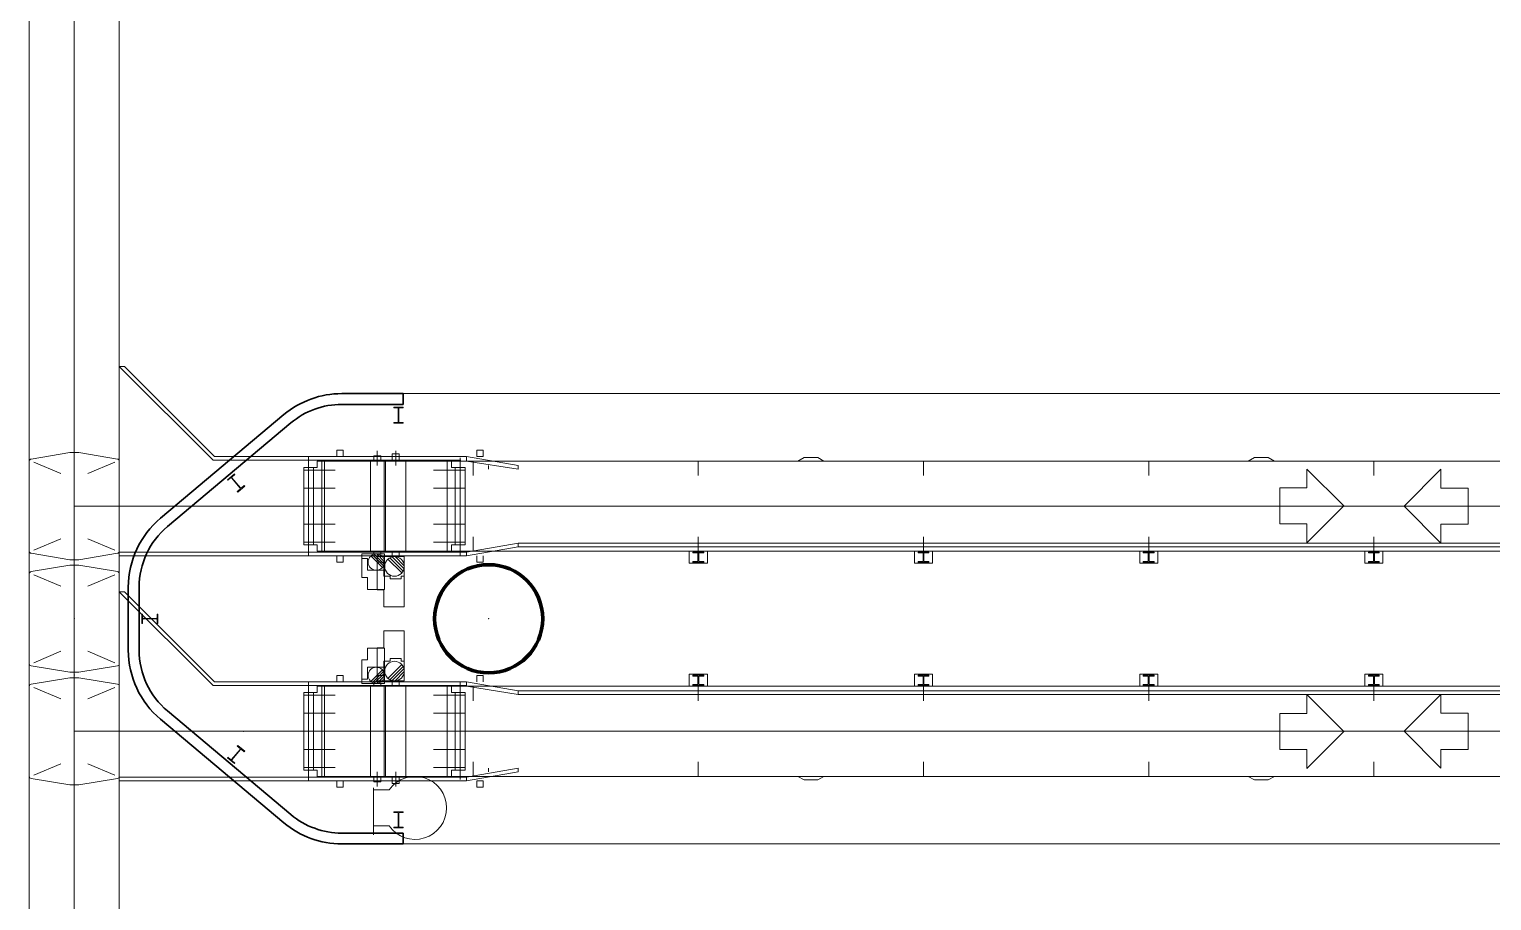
# Model space of a CAD drawing. Header units: metres. Extents: x 1807 to 3745, y 842 to 1968.
# Drawn here: x 3444.9 to 3461.14, y 1472.87 to 1482.55 of the extents above; entities that cross this region are included whole.
import ezdxf

# ---------------------------------------------------------------- set-up
doc = ezdxf.new("R2010")
doc.units = ezdxf.units.M
doc.header["$MEASUREMENT"] = 0
doc.layers.add('Level 1', color=7, linetype='Continuous', lineweight=0)

msp = doc.modelspace()

# ---------------------------------------------------------------- linework, layer by layer
at = {"layer": 'Level 1', "color": 7, "linetype": 'Continuous', "lineweight": 0}
for p, q in [((3444.9, 1578.518), (3444.9, 1447.459)), ((3445.9, 1578.518), (3445.9, 1447.459)), ((3446.94, 1477.76), (3445.9, 1478.8)), ((3445.957, 1478.8), (3445.9, 1478.8)), ((3446.957, 1477.8), (3445.957, 1478.8)), ((3473.73, 1478.5), (3448.37, 1478.5)), ((3447.727, 1478.266), (3446.357, 1477.116)), ((3445.35, 1477.845), (3444.921, 1477.773)), ((3445.45, 1477.845), (3445.35, 1477.845)), ((3445.399, 1477.874), (3445.401, 1477.876)), ((3445.401, 1477.874), (3445.399, 1477.876)), ((3445.45, 1477.845), (3445.879, 1477.773)), ((3448.315, 1477.8), (3448.315, 1477.87)), ((3448.315, 1477.87), (3448.385, 1477.87)), ((3448.385, 1477.8), (3448.385, 1477.87)), ((3449.868, 1477.8), (3449.868, 1477.87)), ((3449.868, 1477.87), (3449.938, 1477.87)), ((3449.938, 1477.8), (3449.938, 1477.87)), ((3444.9, 1476.751), (3444.9, 1477.749)), ((3444.95, 1477.738), (3445.25, 1477.611)), ((3445.85, 1477.738), (3445.55, 1477.611)), ((3445.9, 1476.751), (3445.9, 1477.749)), ((3445.9, 1476.751), (3445.9, 1477.749)), ((3447.28, 1477.76), (3446.94, 1477.76)), ((3447.28, 1477.8), (3446.957, 1477.8)), ((3448, 1477.8), (3447.28, 1477.8)), ((3448, 1477.76), (3447.28, 1477.76)), ((3447.947, 1477.68), (3447.947, 1476.82)), ((3447.947, 1477.68), (3448.097, 1477.68)), ((3448, 1477.8), (3449.754, 1477.8)), ((3448, 1476.7), (3448, 1477.8)), ((3448, 1477.76), (3449.69, 1477.76)), ((3448.097, 1477.75), (3448.147, 1477.75)), ((3448.097, 1477.68), (3448.097, 1477.75)), ((3473.953, 1477.75), (3448.147, 1477.75)), ((3448.689, 1477.76), (3448.839, 1477.76)), ((3448.724, 1477.81), (3448.804, 1477.81)), ((3448.724, 1477.81), (3448.724, 1477.76)), ((3448.804, 1477.81), (3448.804, 1477.76)), ((3448.868, 1477.76), (3449.068, 1477.76)), ((3448.928, 1477.83), (3448.928, 1477.76)), ((3448.928, 1477.83), (3449.008, 1477.83)), ((3449.008, 1477.83), (3449.008, 1477.76)), ((3449.589, 1477.75), (3449.539, 1477.75)), ((3449.589, 1477.68), (3449.589, 1477.75)), ((3449.739, 1477.68), (3449.589, 1477.68)), ((3449.739, 1476.82), (3449.739, 1477.68)), ((3449.754, 1477.8), (3450.328, 1477.7)), ((3449.754, 1477.8), (3449.754, 1477.75)), ((3450.328, 1477.66), (3449.754, 1477.75)), ((3449.828, 1477.75), (3449.828, 1477.59)), ((3449.868, 1477.8), (3449.938, 1477.8)), ((3449.998, 1477.7), (3449.998, 1477.66)), ((3450.328, 1477.7), (3450.328, 1477.66)), ((3452.328, 1477.75), (3452.328, 1477.59)), ((3453.434, 1477.75), (3453.503, 1477.79)), ((3453.653, 1477.79), (3453.503, 1477.79)), ((3453.653, 1477.79), (3453.723, 1477.75)), ((3454.828, 1477.75), (3454.828, 1477.59)), ((3457.328, 1477.75), (3457.328, 1477.59)), ((3458.434, 1477.75), (3458.503, 1477.79)), ((3458.653, 1477.79), (3458.503, 1477.79)), ((3458.653, 1477.79), (3458.723, 1477.75)), ((3459.828, 1477.75), (3459.828, 1477.59)), ((3447.947, 1477.65), (3448.297, 1477.65)), ((3449.739, 1477.65), (3449.389, 1477.65)), ((3459.084, 1477.662), (3459.494, 1477.252)), ((3459.084, 1477.452), (3459.084, 1477.662)), ((3447.947, 1477.45), (3448.297, 1477.45)), ((3449.739, 1477.45), (3449.389, 1477.45)), ((3458.784, 1477.052), (3458.784, 1477.452)), ((3458.784, 1477.452), (3459.084, 1477.452)), ((3445.399, 1477.251), (3445.401, 1477.249)), ((3445.399, 1477.249), (3445.401, 1477.251)), ((3445.399, 1477.249), (3445.401, 1477.251)), ((3445.401, 1477.249), (3445.399, 1477.251)), ((3447.279, 1477.251), (3447.281, 1477.249)), ((3447.279, 1477.249), (3447.281, 1477.251)), ((3447.947, 1477.25), (3448.297, 1477.25)), ((3449.739, 1477.25), (3449.389, 1477.25)), ((3459.084, 1476.842), (3459.494, 1477.252)), ((3447.947, 1477.05), (3448.297, 1477.05)), ((3449.739, 1477.05), (3449.389, 1477.05)), ((3458.784, 1477.052), (3459.084, 1477.052)), ((3459.084, 1476.842), (3459.084, 1477.052)), ((3444.95, 1476.762), (3445.25, 1476.889)), ((3445.85, 1476.762), (3445.55, 1476.889)), ((3449.828, 1476.91), (3449.828, 1476.75)), ((3452.328, 1476.91), (3452.328, 1476.75)), ((3454.828, 1476.91), (3454.828, 1476.75)), ((3457.328, 1476.91), (3457.328, 1476.75)), ((3459.828, 1476.91), (3459.828, 1476.75)), ((3445.35, 1476.655), (3444.921, 1476.727)), ((3445.45, 1476.655), (3445.879, 1476.727)), ((3447.28, 1476.74), (3445.9, 1476.74)), ((3448, 1476.74), (3447.28, 1476.74)), ((3447.947, 1476.85), (3448.297, 1476.85)), ((3447.947, 1476.82), (3448.097, 1476.82)), ((3448, 1476.74), (3449.754, 1476.74)), ((3448.097, 1476.82), (3448.097, 1476.75)), ((3448.097, 1476.75), (3448.147, 1476.75)), ((3473.953, 1476.75), (3448.147, 1476.75)), ((3448.844, 1476.72), (3448.594, 1476.72)), ((3448.594, 1476.72), (3448.594, 1476.67)), ((3448.689, 1476.74), (3448.839, 1476.74)), ((3448.833, 1476.586), (3448.709, 1476.709)), ((3448.724, 1476.74), (3448.724, 1476.72)), ((3448.841, 1476.607), (3448.73, 1476.717)), ((3448.844, 1476.633), (3448.757, 1476.72)), ((3448.804, 1476.74), (3448.804, 1476.72)), ((3448.844, 1476.72), (3448.844, 1476.538)), ((3448.868, 1476.74), (3449.068, 1476.74)), ((3448.928, 1476.74), (3448.928, 1476.69)), ((3449.008, 1476.74), (3449.008, 1476.69)), ((3449.739, 1476.85), (3449.389, 1476.85)), ((3449.589, 1476.75), (3449.539, 1476.75)), ((3449.739, 1476.82), (3449.589, 1476.82)), ((3449.589, 1476.82), (3449.589, 1476.75)), ((3449.754, 1476.74), (3450.328, 1476.84)), ((3450.328, 1476.8), (3449.754, 1476.7)), ((3449.754, 1476.74), (3449.754, 1476.7)), ((3469.918, 1476.84), (3450.328, 1476.84)), ((3450.328, 1476.84), (3450.328, 1476.8)), ((3469.328, 1476.8), (3450.328, 1476.8)), ((3452.228, 1476.616), (3452.228, 1476.75)), ((3452.228, 1476.75), (3452.428, 1476.75)), ((3452.268, 1476.74), (3452.388, 1476.74)), ((3452.268, 1476.74), (3452.268, 1476.73)), ((3452.268, 1476.73), (3452.323, 1476.73)), ((3452.288, 1476.75), (3452.288, 1476.74)), ((3452.323, 1476.73), (3452.323, 1476.636)), ((3452.333, 1476.73), (3452.388, 1476.73)), ((3452.333, 1476.73), (3452.333, 1476.636)), ((3452.368, 1476.75), (3452.368, 1476.74)), ((3452.388, 1476.74), (3452.388, 1476.73)), ((3452.428, 1476.616), (3452.428, 1476.75)), ((3454.728, 1476.616), (3454.728, 1476.75)), ((3454.728, 1476.75), (3454.928, 1476.75)), ((3454.768, 1476.74), (3454.888, 1476.74)), ((3454.768, 1476.74), (3454.768, 1476.73)), ((3454.768, 1476.73), (3454.823, 1476.73)), ((3454.788, 1476.75), (3454.788, 1476.74)), ((3454.823, 1476.73), (3454.823, 1476.636)), ((3454.833, 1476.73), (3454.888, 1476.73)), ((3454.833, 1476.73), (3454.833, 1476.636)), ((3454.868, 1476.75), (3454.868, 1476.74)), ((3454.888, 1476.74), (3454.888, 1476.73)), ((3454.928, 1476.616), (3454.928, 1476.75)), ((3457.228, 1476.616), (3457.228, 1476.75)), ((3457.228, 1476.75), (3457.428, 1476.75)), ((3457.268, 1476.74), (3457.388, 1476.74)), ((3457.268, 1476.74), (3457.268, 1476.73)), ((3457.268, 1476.73), (3457.323, 1476.73)), ((3457.288, 1476.75), (3457.288, 1476.74)), ((3457.323, 1476.73), (3457.323, 1476.636)), ((3457.333, 1476.73), (3457.388, 1476.73)), ((3457.333, 1476.73), (3457.333, 1476.636)), ((3457.368, 1476.75), (3457.368, 1476.74)), ((3457.388, 1476.74), (3457.388, 1476.73)), ((3457.428, 1476.616), (3457.428, 1476.75)), ((3459.728, 1476.616), (3459.728, 1476.75)), ((3459.728, 1476.75), (3459.928, 1476.75)), ((3459.768, 1476.74), (3459.888, 1476.74)), ((3459.768, 1476.74), (3459.768, 1476.73)), ((3459.768, 1476.73), (3459.823, 1476.73)), ((3459.788, 1476.75), (3459.788, 1476.74)), ((3459.823, 1476.73), (3459.823, 1476.636)), ((3459.833, 1476.73), (3459.888, 1476.73)), ((3459.833, 1476.73), (3459.833, 1476.636)), ((3459.868, 1476.75), (3459.868, 1476.74)), ((3459.888, 1476.74), (3459.888, 1476.73)), ((3459.928, 1476.616), (3459.928, 1476.75)), ((3445.35, 1476.595), (3444.921, 1476.523)), ((3445.45, 1476.655), (3445.35, 1476.655)), ((3445.45, 1476.595), (3445.35, 1476.595)), ((3445.399, 1476.624), (3445.401, 1476.626)), ((3445.401, 1476.624), (3445.399, 1476.626)), ((3445.45, 1476.595), (3445.879, 1476.523)), ((3447.28, 1476.7), (3445.9, 1476.7)), ((3448, 1476.7), (3447.28, 1476.7)), ((3448, 1476.7), (3449.754, 1476.7)), ((3448.315, 1476.7), (3448.315, 1476.63)), ((3448.315, 1476.63), (3448.385, 1476.63)), ((3448.385, 1476.7), (3448.385, 1476.63)), ((3448.654, 1476.67), (3448.594, 1476.67)), ((3448.654, 1476.67), (3448.654, 1476.538)), ((3448.821, 1476.568), (3448.692, 1476.697)), ((3449.064, 1476.69), (3448.764, 1476.69)), ((3448.764, 1476.69), (3448.764, 1476.63)), ((3448.836, 1476.63), (3448.764, 1476.63)), ((3448.836, 1476.63), (3448.836, 1476.472)), ((3449.037, 1476.508), (3448.882, 1476.662)), ((3449.051, 1476.529), (3448.903, 1476.677)), ((3449.061, 1476.554), (3448.928, 1476.687)), ((3449.064, 1476.587), (3448.961, 1476.69)), ((3449.064, 1476.69), (3449.064, 1476.472)), ((3449.868, 1476.7), (3449.868, 1476.63)), ((3449.868, 1476.63), (3449.938, 1476.63)), ((3449.938, 1476.7), (3449.938, 1476.63)), ((3452.228, 1476.616), (3452.428, 1476.616)), ((3452.268, 1476.636), (3452.268, 1476.626)), ((3452.268, 1476.636), (3452.323, 1476.636)), ((3452.268, 1476.626), (3452.388, 1476.626)), ((3452.333, 1476.636), (3452.388, 1476.636)), ((3452.388, 1476.636), (3452.388, 1476.626)), ((3454.728, 1476.616), (3454.928, 1476.616)), ((3454.768, 1476.636), (3454.768, 1476.626)), ((3454.768, 1476.636), (3454.823, 1476.636)), ((3454.768, 1476.626), (3454.888, 1476.626)), ((3454.833, 1476.636), (3454.888, 1476.636)), ((3454.888, 1476.636), (3454.888, 1476.626)), ((3457.228, 1476.616), (3457.428, 1476.616)), ((3457.268, 1476.636), (3457.268, 1476.626)), ((3457.268, 1476.636), (3457.323, 1476.636)), ((3457.268, 1476.626), (3457.388, 1476.626)), ((3457.333, 1476.636), (3457.388, 1476.636)), ((3457.388, 1476.636), (3457.388, 1476.626)), ((3459.728, 1476.616), (3459.928, 1476.616)), ((3459.768, 1476.636), (3459.768, 1476.626)), ((3459.768, 1476.636), (3459.823, 1476.636)), ((3459.768, 1476.626), (3459.888, 1476.626)), ((3459.833, 1476.636), (3459.888, 1476.636)), ((3459.888, 1476.636), (3459.888, 1476.626)), ((3444.9, 1475.501), (3444.9, 1476.499)), ((3444.95, 1476.488), (3445.25, 1476.361)), ((3445.85, 1476.488), (3445.55, 1476.361)), ((3445.9, 1475.501), (3445.9, 1476.499)), ((3445.9, 1475.501), (3445.9, 1476.499)), ((3448.844, 1476.538), (3448.654, 1476.538)), ((3448.908, 1476.472), (3448.836, 1476.472)), ((3448.908, 1476.472), (3448.908, 1476.442)), ((3449.028, 1476.442), (3448.908, 1476.442)), ((3449.064, 1476.472), (3449.028, 1476.472)), ((3449.028, 1476.472), (3449.028, 1476.442)), ((3446.94, 1475.26), (3445.9, 1476.3)), ((3445.957, 1476.3), (3445.9, 1476.3)), ((3446.957, 1475.3), (3445.957, 1476.3)), ((3446, 1476.35), (3446, 1475.65)), ((3445.399, 1475.999), (3445.401, 1476.001)), ((3445.401, 1475.999), (3445.399, 1476.001)), ((3449.999, 1476.001), (3450.001, 1475.999)), ((3449.999, 1475.999), (3450.001, 1476.001)), ((3444.95, 1475.512), (3445.25, 1475.639)), ((3445.85, 1475.512), (3445.55, 1475.639)), ((3445.35, 1475.405), (3444.921, 1475.477)), ((3445.45, 1475.405), (3445.879, 1475.477)), ((3448.844, 1475.462), (3448.654, 1475.462)), ((3448.654, 1475.33), (3448.654, 1475.462)), ((3448.821, 1475.432), (3448.692, 1475.303)), ((3448.833, 1475.414), (3448.709, 1475.291)), ((3448.836, 1475.37), (3448.836, 1475.528)), ((3448.908, 1475.528), (3448.836, 1475.528)), ((3448.844, 1475.28), (3448.844, 1475.462)), ((3449.037, 1475.492), (3448.882, 1475.337)), ((3449.051, 1475.471), (3448.903, 1475.323)), ((3449.028, 1475.558), (3448.908, 1475.558)), ((3448.908, 1475.528), (3448.908, 1475.558)), ((3449.061, 1475.446), (3448.928, 1475.313)), ((3449.064, 1475.413), (3448.961, 1475.31)), ((3449.028, 1475.528), (3449.028, 1475.558)), ((3449.064, 1475.528), (3449.028, 1475.528)), ((3449.064, 1475.31), (3449.064, 1475.528)), ((3444.9, 1474.251), (3444.9, 1475.249)), ((3445.35, 1475.345), (3444.921, 1475.273)), ((3445.45, 1475.405), (3445.35, 1475.405)), ((3445.45, 1475.345), (3445.35, 1475.345)), ((3445.399, 1475.374), (3445.401, 1475.376)), ((3445.401, 1475.374), (3445.399, 1475.376)), ((3445.45, 1475.345), (3445.879, 1475.273)), ((3445.9, 1474.251), (3445.9, 1475.249)), ((3445.9, 1474.251), (3445.9, 1475.249)), ((3447.28, 1475.26), (3446.94, 1475.26)), ((3447.28, 1475.3), (3446.957, 1475.3)), ((3448, 1475.3), (3447.28, 1475.3)), ((3448, 1475.26), (3447.28, 1475.26)), ((3448, 1475.3), (3449.754, 1475.3)), ((3448, 1474.2), (3448, 1475.3)), ((3448, 1475.26), (3449.754, 1475.26)), ((3448.097, 1475.25), (3448.147, 1475.25)), ((3448.097, 1475.18), (3448.097, 1475.25)), ((3448.147, 1475.25), (3449.562, 1475.25)), ((3448.315, 1475.3), (3448.315, 1475.37)), ((3448.315, 1475.37), (3448.385, 1475.37)), ((3448.385, 1475.3), (3448.385, 1475.37)), ((3448.654, 1475.33), (3448.594, 1475.33)), ((3448.594, 1475.28), (3448.594, 1475.33)), ((3448.844, 1475.28), (3448.594, 1475.28)), ((3448.689, 1475.26), (3448.839, 1475.26)), ((3448.724, 1475.26), (3448.724, 1475.28)), ((3448.841, 1475.393), (3448.73, 1475.283)), ((3448.844, 1475.366), (3448.757, 1475.28)), ((3448.836, 1475.37), (3448.764, 1475.37)), ((3448.764, 1475.31), (3448.764, 1475.37)), ((3449.064, 1475.31), (3448.764, 1475.31)), ((3448.804, 1475.26), (3448.804, 1475.28)), ((3448.868, 1475.26), (3449.068, 1475.26)), ((3448.928, 1475.26), (3448.928, 1475.31)), ((3449.008, 1475.26), (3449.008, 1475.31)), ((3449.589, 1475.25), (3449.539, 1475.25)), ((3473.953, 1475.25), (3449.589, 1475.25)), ((3449.589, 1475.18), (3449.589, 1475.25)), ((3449.754, 1475.3), (3450.328, 1475.2)), ((3449.754, 1475.3), (3449.754, 1475.25)), ((3450.328, 1475.16), (3449.754, 1475.25)), ((3449.828, 1475.09), (3449.828, 1475.25)), ((3449.868, 1475.3), (3449.868, 1475.37)), ((3449.868, 1475.37), (3449.938, 1475.37)), ((3449.938, 1475.3), (3449.938, 1475.37)), ((3452.228, 1475.384), (3452.228, 1475.25)), ((3452.228, 1475.384), (3452.428, 1475.384)), ((3452.228, 1475.25), (3452.428, 1475.25)), ((3452.268, 1475.374), (3452.388, 1475.374)), ((3452.268, 1475.364), (3452.268, 1475.374)), ((3452.268, 1475.364), (3452.323, 1475.364)), ((3452.268, 1475.27), (3452.323, 1475.27)), ((3452.268, 1475.26), (3452.268, 1475.27)), ((3452.268, 1475.26), (3452.388, 1475.26)), ((3452.288, 1475.25), (3452.288, 1475.26)), ((3452.323, 1475.27), (3452.323, 1475.364)), ((3452.328, 1475.09), (3452.328, 1475.25)), ((3452.333, 1475.364), (3452.388, 1475.364)), ((3452.333, 1475.27), (3452.333, 1475.364)), ((3452.333, 1475.27), (3452.388, 1475.27)), ((3452.368, 1475.25), (3452.368, 1475.26)), ((3452.388, 1475.364), (3452.388, 1475.374)), ((3452.388, 1475.26), (3452.388, 1475.27)), ((3452.428, 1475.384), (3452.428, 1475.25)), ((3454.728, 1475.384), (3454.728, 1475.25)), ((3454.728, 1475.384), (3454.928, 1475.384)), ((3454.728, 1475.25), (3454.928, 1475.25)), ((3454.768, 1475.374), (3454.888, 1475.374)), ((3454.768, 1475.364), (3454.768, 1475.374)), ((3454.768, 1475.364), (3454.823, 1475.364)), ((3454.768, 1475.27), (3454.823, 1475.27)), ((3454.768, 1475.26), (3454.768, 1475.27)), ((3454.768, 1475.26), (3454.888, 1475.26)), ((3454.788, 1475.25), (3454.788, 1475.26)), ((3454.823, 1475.27), (3454.823, 1475.364)), ((3454.828, 1475.09), (3454.828, 1475.25)), ((3454.833, 1475.364), (3454.888, 1475.364)), ((3454.833, 1475.27), (3454.833, 1475.364)), ((3454.833, 1475.27), (3454.888, 1475.27)), ((3454.868, 1475.25), (3454.868, 1475.26)), ((3454.888, 1475.364), (3454.888, 1475.374)), ((3454.888, 1475.26), (3454.888, 1475.27)), ((3454.928, 1475.384), (3454.928, 1475.25)), ((3457.228, 1475.384), (3457.228, 1475.25)), ((3457.228, 1475.384), (3457.428, 1475.384)), ((3457.228, 1475.25), (3457.428, 1475.25)), ((3457.268, 1475.374), (3457.388, 1475.374)), ((3457.268, 1475.364), (3457.268, 1475.374)), ((3457.268, 1475.364), (3457.323, 1475.364)), ((3457.268, 1475.27), (3457.323, 1475.27)), ((3457.268, 1475.26), (3457.268, 1475.27)), ((3457.268, 1475.26), (3457.388, 1475.26)), ((3457.288, 1475.25), (3457.288, 1475.26)), ((3457.323, 1475.27), (3457.323, 1475.364)), ((3457.328, 1475.09), (3457.328, 1475.25)), ((3457.333, 1475.364), (3457.388, 1475.364)), ((3457.333, 1475.27), (3457.333, 1475.364)), ((3457.333, 1475.27), (3457.388, 1475.27)), ((3457.368, 1475.25), (3457.368, 1475.26)), ((3457.388, 1475.364), (3457.388, 1475.374)), ((3457.388, 1475.26), (3457.388, 1475.27)), ((3457.428, 1475.384), (3457.428, 1475.25)), ((3459.728, 1475.384), (3459.728, 1475.25)), ((3459.728, 1475.384), (3459.928, 1475.384)), ((3459.728, 1475.25), (3459.928, 1475.25)), ((3459.768, 1475.374), (3459.888, 1475.374)), ((3459.768, 1475.364), (3459.768, 1475.374)), ((3459.768, 1475.364), (3459.823, 1475.364)), ((3459.768, 1475.27), (3459.823, 1475.27)), ((3459.768, 1475.26), (3459.768, 1475.27)), ((3459.768, 1475.26), (3459.888, 1475.26)), ((3459.788, 1475.25), (3459.788, 1475.26)), ((3459.823, 1475.27), (3459.823, 1475.364)), ((3459.828, 1475.09), (3459.828, 1475.25)), ((3459.833, 1475.364), (3459.888, 1475.364)), ((3459.833, 1475.27), (3459.833, 1475.364)), ((3459.833, 1475.27), (3459.888, 1475.27)), ((3459.868, 1475.25), (3459.868, 1475.26)), ((3459.888, 1475.364), (3459.888, 1475.374)), ((3459.888, 1475.26), (3459.888, 1475.27)), ((3459.928, 1475.384), (3459.928, 1475.25)), ((3444.95, 1475.238), (3445.25, 1475.111)), ((3445.85, 1475.238), (3445.55, 1475.111)), ((3447.947, 1474.32), (3447.947, 1475.18)), ((3447.947, 1475.18), (3448.097, 1475.18)), ((3447.947, 1475.15), (3448.297, 1475.15)), ((3449.739, 1475.15), (3449.389, 1475.15)), ((3449.739, 1475.18), (3449.589, 1475.18)), ((3449.739, 1475.18), (3449.739, 1474.32)), ((3469.328, 1475.2), (3450.328, 1475.2)), ((3450.328, 1475.2), (3450.328, 1475.16)), ((3469.918, 1475.16), (3450.328, 1475.16)), ((3459.084, 1475.158), (3459.494, 1474.748)), ((3459.084, 1475.158), (3459.084, 1474.948)), ((3447.947, 1474.95), (3448.297, 1474.95)), ((3449.739, 1474.95), (3449.389, 1474.95)), ((3458.784, 1474.948), (3458.784, 1474.548)), ((3458.784, 1474.948), (3459.084, 1474.948)), ((3446.357, 1474.884), (3447.727, 1473.734)), ((3445.399, 1474.751), (3445.401, 1474.749)), ((3445.399, 1474.749), (3445.401, 1474.751)), ((3445.399, 1474.749), (3445.401, 1474.751)), ((3445.401, 1474.749), (3445.399, 1474.751)), ((3447.279, 1474.751), (3447.281, 1474.749)), ((3447.279, 1474.749), (3447.281, 1474.751)), ((3447.947, 1474.75), (3448.297, 1474.75)), ((3449.739, 1474.75), (3449.389, 1474.75)), ((3459.084, 1474.338), (3459.494, 1474.748)), ((3447.947, 1474.55), (3448.297, 1474.55)), ((3449.739, 1474.55), (3449.389, 1474.55)), ((3458.784, 1474.548), (3459.084, 1474.548)), ((3459.084, 1474.548), (3459.084, 1474.338)), ((3444.95, 1474.262), (3445.25, 1474.389)), ((3445.85, 1474.262), (3445.55, 1474.389)), ((3447.947, 1474.35), (3448.297, 1474.35)), ((3447.947, 1474.32), (3448.097, 1474.32)), ((3448.097, 1474.32), (3448.097, 1474.25)), ((3449.739, 1474.35), (3449.389, 1474.35)), ((3449.739, 1474.32), (3449.589, 1474.32)), ((3449.589, 1474.32), (3449.589, 1474.25)), ((3449.754, 1474.24), (3450.328, 1474.34)), ((3450.328, 1474.3), (3449.754, 1474.2)), ((3449.828, 1474.25), (3449.828, 1474.41)), ((3449.998, 1474.3), (3449.998, 1474.34)), ((3450.328, 1474.34), (3450.328, 1474.3)), ((3452.328, 1474.25), (3452.328, 1474.41)), ((3454.828, 1474.25), (3454.828, 1474.41)), ((3457.328, 1474.25), (3457.328, 1474.41)), ((3459.828, 1474.25), (3459.828, 1474.41)), ((3445.35, 1474.155), (3444.921, 1474.227)), ((3445.45, 1474.155), (3445.35, 1474.155)), ((3445.45, 1474.155), (3445.879, 1474.227)), ((3447.28, 1474.24), (3445.9, 1474.24)), ((3447.28, 1474.2), (3445.9, 1474.2)), ((3448, 1474.24), (3447.28, 1474.24)), ((3448, 1474.2), (3447.28, 1474.2)), ((3448, 1474.24), (3449.754, 1474.24)), ((3448, 1474.2), (3449.754, 1474.2)), ((3448.097, 1474.25), (3448.147, 1474.25)), ((3473.953, 1474.25), (3448.147, 1474.25)), ((3448.17, 1474.25), (3449.562, 1474.25)), ((3448.315, 1474.2), (3448.315, 1474.13)), ((3448.315, 1474.13), (3448.385, 1474.13)), ((3448.385, 1474.2), (3448.385, 1474.13)), ((3448.689, 1474.24), (3448.839, 1474.24)), ((3448.724, 1474.19), (3448.724, 1474.24)), ((3448.724, 1474.19), (3448.804, 1474.19)), ((3448.804, 1474.19), (3448.804, 1474.24)), ((3448.868, 1474.24), (3449.068, 1474.24)), ((3448.928, 1474.17), (3448.928, 1474.24)), ((3448.928, 1474.17), (3449.008, 1474.17)), ((3449.008, 1474.17), (3449.008, 1474.24)), ((3449.589, 1474.25), (3449.539, 1474.25)), ((3449.754, 1474.24), (3449.754, 1474.2)), ((3449.868, 1474.2), (3449.938, 1474.2)), ((3449.868, 1474.2), (3449.868, 1474.13)), ((3449.868, 1474.13), (3449.938, 1474.13)), ((3449.938, 1474.2), (3449.938, 1474.13)), ((3453.434, 1474.25), (3453.503, 1474.21)), ((3453.653, 1474.21), (3453.503, 1474.21)), ((3453.653, 1474.21), (3453.723, 1474.25)), ((3458.434, 1474.25), (3458.503, 1474.21)), ((3458.653, 1474.21), (3458.503, 1474.21)), ((3458.653, 1474.21), (3458.723, 1474.25)), ((3448.37, 1473.5), (3473.73, 1473.5))]:
    msp.add_line(p, q, dxfattribs=at)
at = {"layer": 'Level 1', "color": 7, "linetype": 'Continuous', "lineweight": 0, "ltscale": 4}
for p, q in [((3445.4, 1578.518), (3445.4, 1447.459)), ((3448.764, 1477.7), (3448.764, 1477.864)), ((3448.968, 1477.7), (3448.968, 1477.864)), ((3448.002, 1477.8), (3448.002, 1476.715)), ((3448.057, 1477.68), (3448.057, 1476.82)), ((3448.147, 1477.75), (3448.147, 1476.75)), ((3448.178, 1477.75), (3448.178, 1476.75)), ((3448.689, 1477.75), (3448.689, 1476.75)), ((3448.839, 1477.75), (3448.839, 1476.75)), ((3448.855, 1477.75), (3448.855, 1476.75)), ((3449.081, 1477.75), (3449.081, 1476.75)), ((3449.539, 1476.75), (3449.539, 1477.75)), ((3449.629, 1476.82), (3449.629, 1477.68)), ((3449.684, 1476.7), (3449.684, 1477.785)), ((3460.573, 1477.66), (3460.163, 1477.25)), ((3460.573, 1477.45), (3460.573, 1477.66)), ((3460.873, 1477.45), (3460.573, 1477.45)), ((3460.873, 1477.05), (3460.873, 1477.45)), ((3445.4, 1477.25), (3447.28, 1477.25)), ((3447.28, 1477.25), (3474.82, 1477.25)), ((3460.573, 1476.84), (3460.163, 1477.25)), ((3460.573, 1476.84), (3460.573, 1477.05)), ((3460.873, 1477.05), (3460.573, 1477.05)), ((3448.594, 1476.67), (3448.594, 1476.458)), ((3448.764, 1476.63), (3448.764, 1476.322)), ((3448.654, 1476.458), (3448.594, 1476.458)), ((3448.654, 1476.458), (3448.654, 1476.326)), ((3448.844, 1476.326), (3448.844, 1476.538)), ((3449.064, 1476.134), (3449.064, 1476.472)), ((3448.654, 1476.326), (3448.844, 1476.326)), ((3448.836, 1476.322), (3448.764, 1476.322)), ((3448.836, 1476.322), (3448.836, 1476.134)), ((3448.836, 1476.134), (3449.064, 1476.134)), ((3448.836, 1475.866), (3449.064, 1475.866)), ((3448.836, 1475.678), (3448.836, 1475.866)), ((3449.064, 1475.866), (3449.064, 1475.528)), ((3448.654, 1475.674), (3448.844, 1475.674)), ((3448.654, 1475.542), (3448.654, 1475.674)), ((3448.764, 1475.37), (3448.764, 1475.678)), ((3448.836, 1475.678), (3448.764, 1475.678)), ((3448.844, 1475.674), (3448.844, 1475.462)), ((3448.594, 1475.33), (3448.594, 1475.542)), ((3448.654, 1475.542), (3448.594, 1475.542)), ((3448.002, 1474.2), (3448.002, 1475.285)), ((3448.147, 1474.25), (3448.147, 1475.25)), ((3448.178, 1474.25), (3448.178, 1475.25)), ((3448.689, 1474.25), (3448.689, 1475.25)), ((3448.839, 1474.25), (3448.839, 1475.25)), ((3448.855, 1474.25), (3448.855, 1475.25)), ((3449.081, 1474.25), (3449.081, 1475.25)), ((3449.539, 1475.25), (3449.539, 1474.25)), ((3449.684, 1475.3), (3449.684, 1474.215)), ((3448.057, 1474.32), (3448.057, 1475.18)), ((3449.629, 1475.18), (3449.629, 1474.32)), ((3460.573, 1475.16), (3460.163, 1474.75)), ((3460.573, 1475.16), (3460.573, 1474.95)), ((3460.873, 1474.95), (3460.573, 1474.95)), ((3460.873, 1474.95), (3460.873, 1474.55)), ((3445.4, 1474.75), (3447.28, 1474.75)), ((3447.28, 1474.75), (3474.82, 1474.75)), ((3460.573, 1474.34), (3460.163, 1474.75)), ((3460.573, 1474.55), (3460.573, 1474.34)), ((3460.873, 1474.55), (3460.573, 1474.55)), ((3448.764, 1474.3), (3448.764, 1474.136)), ((3448.968, 1474.3), (3448.968, 1474.136))]:
    msp.add_line(p, q, dxfattribs=at)
at = {"layer": 'Level 1', "color": 7, "linetype": 'Continuous', "lineweight": 30}
for p, q in [((3448.37, 1478.5), (3449.05, 1478.5)), ((3449.05, 1478.5), (3449.05, 1478.38)), ((3449.05, 1478.38), (3448.37, 1478.38)), ((3446.357, 1477.116), (3447.727, 1478.266)), ((3447.804, 1478.174), (3446.434, 1477.024)), ((3446, 1475.65), (3446, 1476.35)), ((3446.12, 1476.35), (3446.12, 1475.65)), ((3446.434, 1474.976), (3447.804, 1473.826)), ((3447.727, 1473.734), (3446.357, 1474.884)), ((3448.37, 1473.62), (3449.05, 1473.62)), ((3449.05, 1473.62), (3449.05, 1473.5)), ((3449.05, 1473.5), (3448.37, 1473.5))]:
    msp.add_line(p, q, dxfattribs=at)
at = {"layer": 'Level 1', "color": 7, "linetype": 'Continuous', "lineweight": 13}
for p, q in [((3449.05, 1478.35), (3448.949, 1478.35)), ((3448.949, 1478.35), (3448.949, 1478.342)), ((3448.949, 1478.342), (3448.99, 1478.342)), ((3448.997, 1478.334), (3448.997, 1478.188)), ((3449.002, 1478.188), (3449.002, 1478.334)), ((3449.009, 1478.342), (3449.05, 1478.342)), ((3449.05, 1478.342), (3449.05, 1478.35)), ((3448.99, 1478.18), (3448.949, 1478.18)), ((3448.949, 1478.18), (3448.949, 1478.172)), ((3448.949, 1478.172), (3449.05, 1478.172)), ((3449.05, 1478.18), (3449.009, 1478.18)), ((3449.05, 1478.172), (3449.05, 1478.18)), ((3447.177, 1477.609), (3447.1, 1477.543)), ((3447.1, 1477.543), (3447.105, 1477.537)), ((3447.105, 1477.537), (3447.136, 1477.564)), ((3447.147, 1477.563), (3447.241, 1477.45)), ((3447.245, 1477.453), (3447.15, 1477.566)), ((3447.151, 1477.576), (3447.183, 1477.603)), ((3447.183, 1477.603), (3447.177, 1477.609)), ((3447.24, 1477.439), (3447.209, 1477.413)), ((3447.209, 1477.413), (3447.214, 1477.407)), ((3447.214, 1477.407), (3447.292, 1477.472)), ((3447.287, 1477.479), (3447.255, 1477.452)), ((3447.292, 1477.472), (3447.287, 1477.479)), ((3446.15, 1476.051), (3446.15, 1475.949)), ((3446.158, 1476.051), (3446.15, 1476.051)), ((3446.15, 1475.949), (3446.158, 1475.949)), ((3446.158, 1476.01), (3446.158, 1476.051)), ((3446.158, 1475.949), (3446.158, 1475.99)), ((3446.312, 1476.002), (3446.166, 1476.002)), ((3446.166, 1475.998), (3446.312, 1475.998)), ((3446.328, 1476.051), (3446.32, 1476.051)), ((3446.32, 1476.051), (3446.32, 1476.01)), ((3446.32, 1475.99), (3446.32, 1475.949)), ((3446.32, 1475.949), (3446.328, 1475.949)), ((3446.328, 1475.949), (3446.328, 1476.051)), ((3447.1, 1474.457), (3447.105, 1474.463)), ((3447.177, 1474.391), (3447.1, 1474.457)), ((3447.105, 1474.463), (3447.136, 1474.436)), ((3447.147, 1474.437), (3447.241, 1474.55)), ((3447.245, 1474.547), (3447.15, 1474.434)), ((3447.209, 1474.587), (3447.214, 1474.593)), ((3447.24, 1474.561), (3447.209, 1474.587)), ((3447.214, 1474.593), (3447.292, 1474.528)), ((3447.287, 1474.521), (3447.255, 1474.548)), ((3447.292, 1474.528), (3447.287, 1474.521)), ((3447.151, 1474.424), (3447.183, 1474.397)), ((3447.183, 1474.397), (3447.177, 1474.391)), ((3448.723, 1473.6), (3448.723, 1474.123)), ((3448.723, 1474.1), (3448.896, 1474.1)), ((3449.05, 1473.856), (3448.949, 1473.856)), ((3448.949, 1473.856), (3448.949, 1473.848)), ((3448.949, 1473.848), (3448.989, 1473.848)), ((3448.997, 1473.84), (3448.997, 1473.693)), ((3449.002, 1473.693), (3449.002, 1473.84)), ((3449.009, 1473.848), (3449.05, 1473.848)), ((3449.05, 1473.848), (3449.05, 1473.856)), ((3448.896, 1473.7), (3448.723, 1473.7)), ((3448.723, 1473.7), (3448.723, 1473.6)), ((3448.989, 1473.686), (3448.949, 1473.686)), ((3448.949, 1473.686), (3448.949, 1473.678)), ((3448.949, 1473.678), (3449.05, 1473.678)), ((3449.05, 1473.686), (3449.009, 1473.686)), ((3449.05, 1473.678), (3449.05, 1473.686))]:
    msp.add_line(p, q, dxfattribs=at)
at = {"layer": 'Level 1', "color": 7, "linetype": 'Continuous', "lineweight": 0}
for centre, radius in [((3448.753, 1476.629), 0.091), ((3448.955, 1476.581), 0.109), ((3448.753, 1475.371), 0.091), ((3448.955, 1475.419), 0.109)]:
    msp.add_circle(centre, radius, dxfattribs=at)
at = {"layer": 'Level 1', "color": 7, "linetype": 'Continuous', "lineweight": 70}
msp.add_circle((3450, 1476), 0.6, dxfattribs=at)
at = {"layer": 'Level 1', "color": 7, "linetype": 'Continuous', "lineweight": 0}
for centre, radius, start, end in [((3448.37, 1477.5), 1, 90, 130.0105), ((3444.925, 1477.749), 0.025, 99.4622, 180), ((3445.875, 1477.749), 0.025, 0, 80.5378), ((3447, 1476.35), 1, 130.0101, 180), ((3444.925, 1476.751), 0.025, 180, 260.5376), ((3445.875, 1476.751), 0.025, 279.4624, 0), ((3444.925, 1476.499), 0.025, 99.4622, 180), ((3445.875, 1476.499), 0.025, 0, 80.5378), ((3447, 1475.65), 1, 180, 229.9895), ((3444.925, 1475.501), 0.025, 180, 260.5376), ((3445.875, 1475.501), 0.025, 279.4624, 0), ((3444.925, 1475.249), 0.025, 99.4622, 180), ((3445.875, 1475.249), 0.025, 0, 80.5378), ((3444.925, 1474.251), 0.025, 180, 260.5376), ((3445.875, 1474.251), 0.025, 279.4624, 0), ((3448.37, 1474.5), 1, 229.9899, 270)]:
    msp.add_arc(centre, radius, start, end, dxfattribs=at)
at = {"layer": 'Level 1', "color": 7, "linetype": 'Continuous', "lineweight": 30}
for centre, radius, start, end in [((3448.37, 1477.5), 1, 90.0009, 130.0096), ((3448.37, 1477.5), 0.88, 90.0009, 130.0096), ((3447, 1476.35), 1, 130.0099, 180.0011), ((3447, 1476.35), 0.88, 130.0099, 180.0011), ((3447, 1475.65), 1, 180.0008, 229.9895), ((3447, 1475.65), 0.88, 180.0008, 229.9895), ((3448.37, 1474.5), 0.88, 229.9904, 269.9997), ((3448.37, 1474.5), 1, 229.9904, 269.9997)]:
    msp.add_arc(centre, radius, start, end, dxfattribs=at)
at = {"layer": 'Level 1', "color": 7, "linetype": 'Continuous', "lineweight": 13}
for centre, radius, start, end in [((3448.99, 1478.334), 0.0076, 0, 90), ((3449.009, 1478.334), 0.0076, 90, 180), ((3448.99, 1478.188), 0.0076, 270, 0), ((3449.009, 1478.188), 0.0076, 180, 270), ((3447.141, 1477.558), 0.0076, 40, 130), ((3447.156, 1477.571), 0.0076, 130, 220), ((3447.235, 1477.445), 0.0076, 310, 40), ((3447.25, 1477.458), 0.0076, 220, 310), ((3446.166, 1476.01), 0.0076, 180, 270), ((3446.166, 1475.99), 0.0076, 90, 180), ((3446.312, 1476.01), 0.0076, 270, 0), ((3446.312, 1475.99), 0.0076, 0, 90), ((3447.141, 1474.442), 0.0076, 230, 320), ((3447.156, 1474.429), 0.0076, 140, 230), ((3447.235, 1474.555), 0.0076, 320, 50), ((3447.25, 1474.542), 0.0076, 50, 140), ((3449.183, 1473.9), 0.35, 214.8503, 145.1497), ((3448.989, 1473.84), 0.0076, 0, 90), ((3449.009, 1473.84), 0.0076, 90, 180), ((3448.989, 1473.693), 0.0076, 270, 0), ((3449.009, 1473.693), 0.0076, 180, 270)]:
    msp.add_arc(centre, radius, start, end, dxfattribs=at)

doc.saveas('drawing.dxf')
